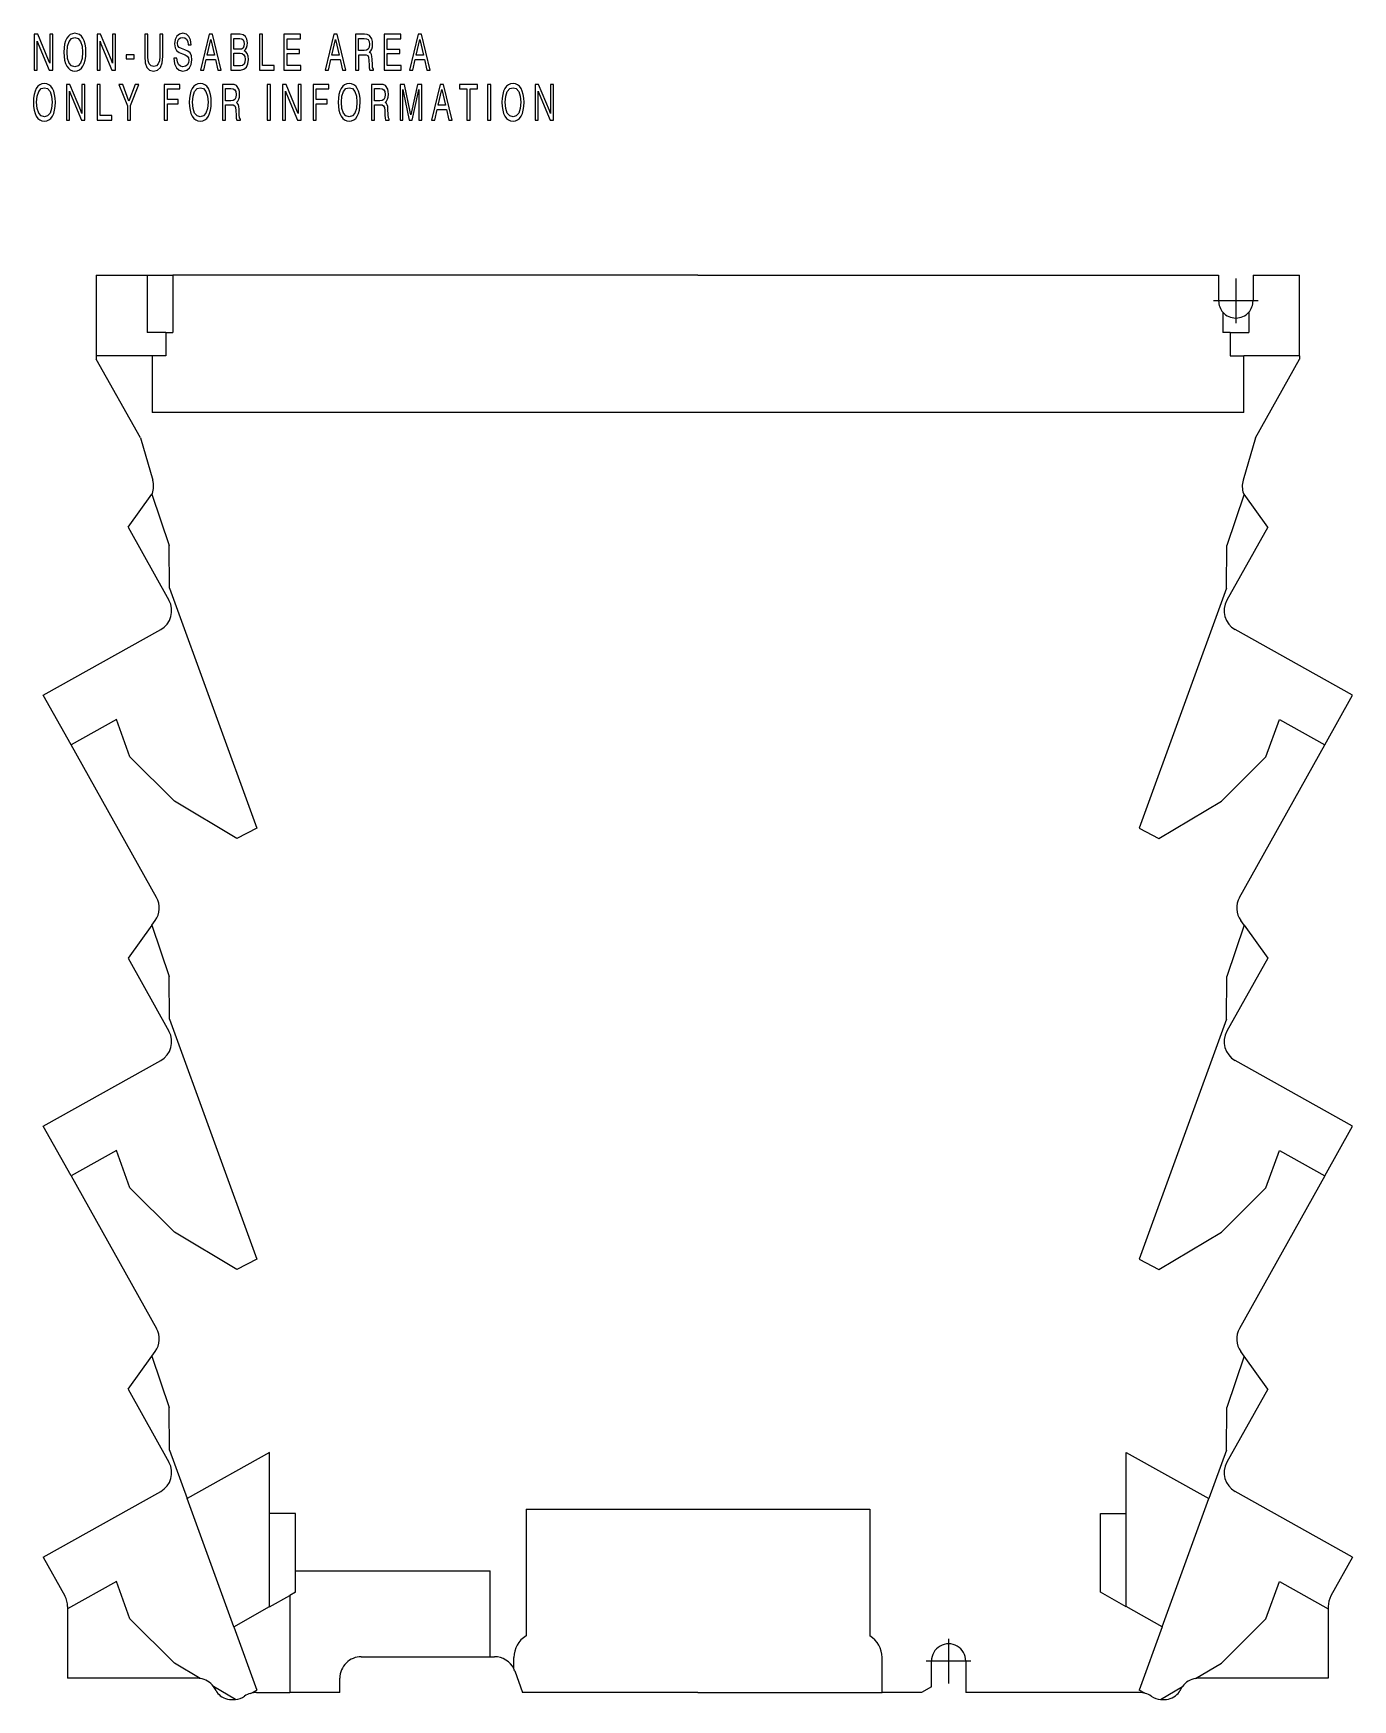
# Model space of a CAD drawing. Extents: x 58 to 150, y 107 to 223.
import ezdxf

# ---------------------------------------------------------------- set-up
doc = ezdxf.new("R2010")
doc.units = 0
doc.linetypes.add('DASHDOT', pattern=[18.5, 12, -3, 0.5, -3])
doc.layers.get('0').update_dxf_attribs({"linetype": 'CONTINUOUS'})

msp = doc.modelspace()

# ---------------------------------------------------------------- linework, layer by layer
at = {"color": 7}
for p, q in [((62.586967, 206.536316), (62.586967, 200.886322)), ((62.586967, 206.536316), (66.136963, 206.536316)), ((66.136963, 206.536316), (67.936966, 206.536316)), ((66.136963, 206.536316), (66.136963, 202.536316)), ((67.936966, 206.536316), (67.936966, 202.536316)), ((104.586967, 206.536316), (67.936966, 206.536316)), ((104.586967, 206.536316), (140.936966, 206.536316)), ((140.936966, 206.536316), (140.936966, 204.736313)), ((143.336975, 206.536316), (143.336975, 204.736313)), ((143.336975, 206.536316), (146.586975, 206.536316)), ((146.586975, 200.886322), (146.586975, 206.536316)), ((141.236969, 203.942596), (141.236969, 202.536316)), ((143.036972, 203.942596), (143.036972, 202.536316)), ((67.436966, 202.536316), (66.136963, 202.536316)), ((67.436966, 202.536316), (67.936966, 202.536316)), ((67.436966, 202.536316), (67.436966, 200.886322)), ((141.736969, 202.536316), (141.236969, 202.536316)), ((141.736969, 202.536316), (143.036972, 202.536316)), ((141.736969, 202.536316), (141.736969, 200.886322)), ((66.486969, 200.886322), (62.586967, 200.886322)), ((62.586967, 200.886322), (62.586967, 200.669464)), ((65.665909, 195.171631), (62.586967, 200.669464)), ((66.486969, 200.886322), (66.486969, 196.93631)), ((67.436966, 200.886322), (66.486969, 200.886322)), ((141.736969, 200.886322), (142.686966, 200.886322)), ((142.686966, 196.93631), (142.686966, 200.886322)), ((146.586975, 200.886322), (142.686966, 200.886322)), ((143.508026, 195.171631), (146.586975, 200.669464)), ((146.586975, 200.886322), (146.586975, 200.669464)), ((142.686966, 196.93631), (66.486969, 196.93631)), ((65.665909, 195.171631), (66.529007, 192.210464)), ((143.508026, 195.171631), (142.644928, 192.210464)), ((64.800537, 188.92453), (66.464149, 191.235443)), ((66.464149, 191.235443), (66.502365, 191.288513)), ((66.464149, 191.235443), (67.676453, 187.638824)), ((142.709778, 191.235443), (141.497482, 187.638824)), ((142.709778, 191.235443), (142.67157, 191.288513)), ((144.373398, 188.92453), (142.709778, 191.235443)), ((64.800537, 188.92453), (67.658966, 183.820435)), ((144.373398, 188.92453), (141.514969, 183.820435)), ((67.687286, 184.669037), (67.676453, 187.638824)), ((141.486649, 184.669037), (141.497482, 187.638824)), ((67.687286, 184.669037), (73.787018, 167.90538)), ((141.486649, 184.669037), (135.386917, 167.90538)), ((58.881695, 177.185699), (67.08316, 181.778748)), ((150.292236, 177.185699), (142.090775, 181.778748)), ((60.822708, 173.719788), (58.881695, 177.185699)), ((148.351227, 173.719788), (150.292236, 177.185699)), ((63.986431, 175.491547), (60.822708, 173.719788)), ((64.937775, 172.88031), (63.986431, 175.491547)), ((144.23616, 172.88031), (145.1875, 175.491547)), ((145.1875, 175.491547), (148.351227, 173.719788)), ((66.788101, 163.067795), (60.822708, 173.719788)), ((142.385834, 163.067795), (148.351227, 173.719788)), ((68.033661, 169.797302), (64.937775, 172.88031)), ((141.140274, 169.797302), (144.23616, 172.88031)), ((72.401001, 167.182663), (68.033661, 169.797302)), ((136.772934, 167.182663), (141.140274, 169.797302)), ((73.787018, 167.90538), (72.401001, 167.182663)), ((135.386917, 167.90538), (136.772934, 167.182663)), ((66.464149, 161.135437), (64.800537, 158.824524)), ((66.464149, 161.135437), (66.696716, 161.458496)), ((66.464149, 161.135437), (67.676453, 157.538834)), ((142.709778, 161.135437), (141.497482, 157.538834)), ((142.709778, 161.135437), (142.477219, 161.458496)), ((142.709778, 161.135437), (144.373398, 158.824524)), ((64.800537, 158.824524), (67.658966, 153.720428)), ((144.373398, 158.824524), (141.514969, 153.720428)), ((67.687286, 154.569031), (67.676453, 157.538834)), ((141.486649, 154.569031), (141.497482, 157.538834)), ((67.687286, 154.569031), (73.787018, 137.805389)), ((141.486649, 154.569031), (135.386917, 137.805389)), ((58.881695, 147.085709), (67.08316, 151.678741)), ((150.292236, 147.085709), (142.090775, 151.678741)), ((60.822708, 143.619781), (58.881695, 147.085709)), ((148.351227, 143.619781), (150.292236, 147.085709)), ((63.986431, 145.391541), (60.822708, 143.619781)), ((64.937775, 142.780304), (63.986431, 145.391541)), ((144.23616, 142.780304), (145.1875, 145.391541)), ((145.1875, 145.391541), (148.351227, 143.619781)), ((60.822708, 143.619781), (66.788101, 132.967804)), ((148.351227, 143.619781), (142.385834, 132.967804)), ((68.033661, 139.697311), (64.937775, 142.780304)), ((141.140274, 139.697311), (144.23616, 142.780304)), ((72.401001, 137.082657), (68.033661, 139.697311)), ((136.772934, 137.082657), (141.140274, 139.697311)), ((73.787018, 137.805389), (72.401001, 137.082657)), ((135.386917, 137.805389), (136.772934, 137.082657)), ((64.800537, 128.724518), (66.464149, 131.035431)), ((66.464149, 131.035431), (66.696716, 131.35849)), ((66.464149, 131.035431), (67.676453, 127.438828)), ((142.709778, 131.035431), (141.497482, 127.438828)), ((142.709778, 131.035431), (142.477219, 131.35849)), ((144.373398, 128.724518), (142.709778, 131.035431)), ((64.800537, 128.724518), (67.658966, 123.620422)), ((144.373398, 128.724518), (141.514969, 123.620422)), ((67.687286, 124.469032), (67.676453, 127.438828)), ((141.486649, 124.469032), (141.497482, 127.438828)), ((67.687286, 124.469032), (68.920258, 121.08049)), ((74.686966, 124.310005), (68.920258, 121.08049)), ((74.686966, 120.036316), (74.686966, 124.310005)), ((134.486969, 124.310005), (140.253677, 121.08049)), ((134.486969, 120.036316), (134.486969, 124.310005)), ((141.486649, 124.469032), (140.253677, 121.08049)), ((58.881695, 116.98571), (67.08316, 121.578751)), ((72.176834, 112.130577), (68.920258, 121.08049)), ((136.997101, 112.130577), (140.253677, 121.08049)), ((150.292236, 116.98571), (142.090775, 121.578751)), ((74.686966, 113.536316), (74.686966, 120.036316)), ((76.486969, 120.036316), (74.686966, 120.036316)), ((76.486969, 116.036316), (76.486969, 120.036316)), ((92.586967, 120.346313), (92.586967, 111.487152)), ((92.586967, 120.346313), (116.586967, 120.346313)), ((116.586967, 120.346313), (116.586967, 111.487152)), ((132.686966, 120.036316), (134.486969, 120.036316)), ((132.686966, 114.536316), (132.686966, 120.036316)), ((134.486969, 113.536316), (134.486969, 120.036316)), ((58.881695, 116.98571), (60.39571, 114.282234)), ((150.292236, 116.98571), (148.778229, 114.282234)), ((63.986431, 115.29155), (60.586967, 113.387756)), ((64.937775, 112.680313), (63.986431, 115.29155)), ((76.486969, 114.536316), (76.486969, 116.036316)), ((76.486969, 116.036316), (90.086967, 116.036316)), ((90.086967, 110.036316), (90.086967, 116.036316)), ((144.23616, 112.680313), (145.1875, 115.29155)), ((145.1875, 115.29155), (148.586975, 113.387756)), ((74.686966, 113.528267), (76.086967, 114.312302)), ((76.486969, 114.536316), (76.086967, 114.312302)), ((76.086967, 114.312302), (76.086967, 107.536316)), ((134.486969, 113.528267), (132.686966, 114.536316)), ((60.586967, 113.549301), (60.586967, 113.387756)), ((60.586967, 113.387756), (60.586967, 108.536316)), ((72.176834, 112.130577), (74.686966, 113.536316)), ((74.686966, 113.536316), (74.686966, 113.528267)), ((134.486969, 113.536316), (134.486969, 113.528267)), ((136.997101, 112.130577), (134.486969, 113.536316)), ((148.586975, 113.549301), (148.586975, 113.387756)), ((148.586975, 113.387756), (148.586975, 108.536316)), ((68.033661, 109.597313), (64.937775, 112.680313)), ((72.176834, 112.130577), (73.787018, 107.705383)), ((136.997101, 112.130577), (135.386917, 107.705383)), ((141.140274, 109.597313), (144.23616, 112.680313)), ((69.842499, 108.514389), (68.033661, 109.597313)), ((81.086967, 110.036316), (90.086967, 110.036316)), ((90.086967, 110.036316), (90.386971, 110.036316)), ((91.736969, 109.190147), (91.736969, 109.986313)), ((117.436966, 107.536316), (117.436966, 109.986313)), ((120.886963, 107.936317), (120.886963, 109.736313)), ((123.286972, 109.736313), (123.286972, 107.536316)), ((139.331436, 108.514389), (141.140274, 109.597313)), ((69.586967, 108.536316), (60.586967, 108.536316)), ((79.586967, 107.536316), (79.586967, 108.536316)), ((91.796509, 109.049347), (92.347206, 107.536316)), ((148.586975, 108.536316), (139.586975, 108.536316)), ((72.292877, 107.047386), (70.769112, 107.959641)), ((73.345711, 107.475273), (73.787018, 107.705383)), ((73.769279, 107.536316), (76.086967, 107.536316)), ((79.586967, 107.536316), (76.086967, 107.536316)), ((104.586967, 107.536316), (92.347206, 107.536316)), ((104.586967, 107.536316), (117.436966, 107.536316)), ((120.194145, 107.536316), (117.436966, 107.536316)), ((120.886963, 107.936317), (120.194145, 107.536316)), ((135.404663, 107.536316), (123.286972, 107.536316)), ((135.828232, 107.475273), (135.386917, 107.705383)), ((136.881058, 107.047386), (138.404816, 107.959641))]:
    msp.add_line(p, q, dxfattribs=at)
at = {"color": 7, "linetype": 'DASHDOT'}
for p, q in [((142.136963, 206.296326), (142.136963, 203.176315)), ((143.69696, 204.736313), (140.576965, 204.736313)), ((122.086967, 111.296318), (122.086967, 108.176315)), ((123.646965, 109.736313), (120.52697, 109.736313))]:
    msp.add_line(p, q, dxfattribs=at)
at = {"color": 7}
for points in [[(58.258736, 220.856903), (58.468922, 220.856903), (58.468922, 222.884018), (58.529945, 222.699738), (59.305153, 220.856903), (59.54472, 220.856903), (59.54472, 223.356903), (59.334534, 223.356903), (59.334534, 221.329788), (59.259953, 221.541885), (58.500565, 223.356903), (58.258736, 223.356903)], [(60.32045, 222.105164), (60.331753, 221.806137), (60.372433, 221.545364), (60.437977, 221.319351), (60.526119, 221.131592), (60.636864, 220.982071), (60.767948, 220.874283), (60.919373, 220.811707), (61.091141, 220.787369), (61.260647, 220.811707), (61.412071, 220.874283), (61.543156, 220.982071), (61.6539, 221.131592), (61.742043, 221.319351), (61.805325, 221.545364), (61.843746, 221.806137), (61.85957, 222.105164), (61.846008, 222.400711), (61.805325, 222.661499), (61.739784, 222.887497), (61.6539, 223.075256), (61.543156, 223.224777), (61.412071, 223.332565), (61.260647, 223.398621), (61.091141, 223.422974), (60.919373, 223.398621), (60.767948, 223.332565), (60.636864, 223.224777), (60.526119, 223.075256), (60.437977, 222.887497), (60.372433, 222.661499), (60.331753, 222.400711)], [(60.548721, 222.105164), (60.584881, 222.536316), (60.693367, 222.85968), (60.865131, 223.057877), (61.091141, 223.127411), (61.314888, 223.057877), (61.486656, 222.85968), (61.592876, 222.536316), (61.631298, 222.105164), (61.592876, 221.670532), (61.486656, 221.347168), (61.314888, 221.148972), (61.091141, 221.082916), (60.865131, 221.148972), (60.693367, 221.347168), (60.584881, 221.670532)], [(62.6353, 220.856903), (62.845486, 220.856903), (62.845486, 222.884018), (62.906509, 222.699738), (63.681717, 220.856903), (63.921288, 220.856903), (63.921288, 223.356903), (63.711098, 223.356903), (63.711098, 221.329788), (63.636517, 221.541885), (62.877129, 223.356903), (62.6353, 223.356903)], [(65.963181, 221.806137), (65.999344, 221.357605), (66.114609, 221.041183), (66.304459, 220.853424), (66.57341, 220.787369), (66.858177, 220.853424), (67.066101, 221.044662), (67.192673, 221.361069), (67.235611, 221.806137), (67.235611, 223.356903), (67.014122, 223.356903), (67.014122, 221.802658), (66.987, 221.496674), (66.910156, 221.284576), (66.781334, 221.15593), (66.598267, 221.114212), (66.412941, 221.15593), (66.284119, 221.281097), (66.207275, 221.496674), (66.184669, 221.802658), (66.184669, 223.356903), (65.963181, 223.356903)], [(68.000038, 221.680969), (68.049759, 221.298492), (68.176331, 221.020325), (68.372955, 220.849945), (68.637383, 220.790833), (68.897293, 220.849945), (69.093918, 221.006409), (69.218224, 221.253281), (69.261169, 221.580124), (69.225006, 221.851334), (69.127823, 222.056488), (68.965096, 222.185135), (68.754906, 222.275543), (68.533417, 222.355515), (68.37973, 222.435486), (68.28933, 222.550232), (68.262207, 222.74147), (68.284813, 222.901413), (68.357132, 223.03006), (68.46788, 223.110031), (68.619301, 223.141327), (68.772987, 223.106552), (68.890511, 223.005722), (68.967354, 222.8423), (69.003517, 222.623245), (69.213707, 222.623245), (69.170761, 222.957047), (69.055496, 223.207397), (68.874695, 223.36734), (68.632866, 223.422974), (68.391037, 223.36734), (68.20797, 223.21434), (68.090446, 222.981384), (68.052025, 222.682358), (68.085922, 222.407669), (68.18763, 222.21991), (68.35939, 222.091263), (68.596703, 221.990417), (68.788811, 221.913925), (68.928932, 221.837433), (69.012558, 221.722687), (69.041939, 221.541885), (69.012558, 221.354126), (68.933456, 221.208084), (68.806892, 221.117676), (68.635124, 221.086395), (68.461098, 221.124634), (68.330009, 221.246338), (68.244125, 221.430618), (68.212486, 221.680969)], [(69.853828, 220.856903), (70.0821, 220.856903), (70.256126, 221.604462), (70.895729, 221.604462), (71.067497, 220.856903), (71.307068, 220.856903), (70.701363, 223.356903), (70.457275, 223.356903)], [(70.323929, 221.896545), (70.579315, 222.998764), (70.830185, 221.896545)], [(71.974312, 220.856903), (72.663635, 220.856903), (72.894165, 220.909058), (73.065933, 221.062042), (73.174416, 221.295013), (73.212837, 221.604462), (73.190231, 221.826996), (73.129211, 222.004333), (73.032028, 222.13298), (72.903206, 222.205994), (73.002647, 222.292923), (73.077232, 222.414627), (73.120171, 222.564133), (73.135994, 222.748413), (73.102097, 223.01268), (73.007172, 223.203918), (72.848961, 223.318649), (72.629738, 223.356903), (71.974312, 223.356903)], [(72.195801, 222.306839), (72.195801, 223.071777), (72.600357, 223.071777), (72.73822, 223.04744), (72.835403, 222.977905), (72.894165, 222.863159), (72.914505, 222.699738), (72.891907, 222.522415), (72.830879, 222.397232), (72.726921, 222.327698), (72.582275, 222.306839)], [(73.97049, 220.856903), (75.003342, 220.856903), (75.003342, 221.173309), (74.194229, 221.173309), (74.194229, 223.356903), (73.97049, 223.356903)], [(75.679626, 220.856903), (76.857132, 220.856903), (76.857132, 221.16983), (75.898857, 221.16983), (75.898857, 222.007813), (76.766731, 222.007813), (76.766731, 222.299881), (75.898857, 222.299881), (75.898857, 223.04744), (76.83905, 223.04744), (76.83905, 223.356903), (75.679626, 223.356903)], [(78.562279, 220.856903), (78.79055, 220.856903), (78.964577, 221.604462), (79.604179, 221.604462), (79.77594, 220.856903), (80.015511, 220.856903), (79.409813, 223.356903), (79.165726, 223.356903)], [(79.032379, 221.896545), (79.287766, 222.998764), (79.538635, 221.896545)], [(80.682755, 223.356903), (80.682755, 220.856903), (80.901985, 220.856903), (80.901985, 221.927841), (81.259079, 221.927841), (81.430847, 221.917404), (81.537071, 221.86525), (81.595833, 221.747025), (81.620697, 221.527969), (81.634254, 221.201126), (81.645554, 221.002945), (81.677193, 220.856903), (81.932587, 220.856903), (81.932587, 220.926437), (81.878342, 221.027283), (81.858002, 221.218521), (81.83992, 221.628815), (81.824097, 221.802658), (81.794724, 221.938263), (81.740479, 222.03215), (81.654594, 222.094727), (81.749519, 222.188614), (81.81958, 222.317261), (81.862518, 222.473724), (81.878342, 222.664963), (81.862518, 222.85968), (81.824097, 223.03006), (81.668152, 223.269974), (81.503166, 223.343002), (81.313324, 223.356903)], [(80.899727, 223.064835), (81.277161, 223.064835), (81.437622, 223.04744), (81.555153, 222.984863), (81.625214, 222.863159), (81.65007, 222.65802), (81.625214, 222.445923), (81.557411, 222.310318), (81.439888, 222.237289), (81.277161, 222.216431), (80.899727, 222.216431)], [(82.683456, 220.856903), (83.860954, 220.856903), (83.860954, 221.16983), (82.902679, 221.16983), (82.902679, 222.007813), (83.770554, 222.007813), (83.770554, 222.299881), (82.902679, 222.299881), (82.902679, 223.04744), (83.842873, 223.04744), (83.842873, 223.356903), (82.683456, 223.356903)], [(84.446838, 220.856903), (84.67511, 220.856903), (84.849136, 221.604462), (85.488739, 221.604462), (85.660507, 220.856903), (85.90007, 220.856903), (85.294373, 223.356903), (85.050278, 223.356903)], [(84.916939, 221.896545), (85.172325, 222.998764), (85.423195, 221.896545)], [(64.672157, 221.639236), (65.219093, 221.639236), (65.219093, 221.913925), (64.672157, 221.913925)], [(72.195801, 221.159409), (72.195801, 222.028671), (72.618439, 222.028671), (72.7789, 222.004333), (72.894165, 221.927841), (72.961967, 221.7957), (72.986832, 221.607941), (72.964226, 221.413239), (72.898682, 221.274155), (72.790199, 221.187225), (72.643295, 221.159409)], [(58.190929, 218.605164), (58.202232, 218.306137), (58.242912, 218.045364), (58.308456, 217.819351), (58.396599, 217.631592), (58.507343, 217.482071), (58.638428, 217.374283), (58.789852, 217.311707), (58.96162, 217.287369), (59.131126, 217.311707), (59.282551, 217.374283), (59.413635, 217.482071), (59.52438, 217.631592), (59.612522, 217.819351), (59.675804, 218.045364), (59.714226, 218.306137), (59.730049, 218.605164), (59.716488, 218.900711), (59.675804, 219.161499), (59.610264, 219.387497), (59.52438, 219.575256), (59.413635, 219.724777), (59.282551, 219.832565), (59.131126, 219.898621), (58.96162, 219.922974), (58.789852, 219.898621), (58.638428, 219.832565), (58.507343, 219.724777), (58.396599, 219.575256), (58.308456, 219.387497), (58.242912, 219.161499), (58.202232, 218.900711)], [(58.419201, 218.605164), (58.45536, 219.036316), (58.563847, 219.35968), (58.735611, 219.557877), (58.96162, 219.627411), (59.185368, 219.557877), (59.357136, 219.35968), (59.46336, 219.036316), (59.501781, 218.605164), (59.46336, 218.170532), (59.357136, 217.847168), (59.185368, 217.648972), (58.96162, 217.582916), (58.735611, 217.648972), (58.563847, 217.847168), (58.45536, 218.170532)], [(60.505779, 217.356903), (60.715965, 217.356903), (60.715965, 219.384018), (60.776989, 219.199738), (61.552197, 217.356903), (61.791767, 217.356903), (61.791767, 219.856903), (61.581577, 219.856903), (61.581577, 217.829788), (61.506996, 218.041885), (60.747608, 219.856903), (60.505779, 219.856903)], [(62.637558, 217.356903), (63.670418, 217.356903), (63.670418, 217.673309), (62.861305, 217.673309), (62.861305, 219.856903), (62.637558, 219.856903)], [(64.977264, 217.356903), (64.977264, 218.382629), (65.555847, 219.856903), (65.295937, 219.856903), (64.864265, 218.674713), (64.430328, 219.856903), (64.152336, 219.856903), (64.755775, 218.358292), (64.755775, 217.356903)], [(67.328796, 217.356903), (67.550285, 217.356903), (67.550285, 218.486938), (68.309669, 218.486938), (68.309669, 218.792923), (67.550285, 218.792923), (67.550285, 219.543976), (68.420418, 219.543976), (68.420418, 219.856903), (67.328796, 219.856903)], [(69.076363, 218.605164), (69.087662, 218.306137), (69.128342, 218.045364), (69.193886, 217.819351), (69.282028, 217.631592), (69.392776, 217.482071), (69.523857, 217.374283), (69.675285, 217.311707), (69.847054, 217.287369), (70.016556, 217.311707), (70.167984, 217.374283), (70.299065, 217.482071), (70.409813, 217.631592), (70.497955, 217.819351), (70.561234, 218.045364), (70.599655, 218.306137), (70.615479, 218.605164), (70.601921, 218.900711), (70.561234, 219.161499), (70.495697, 219.387497), (70.409813, 219.575256), (70.299065, 219.724777), (70.167984, 219.832565), (70.016556, 219.898621), (69.847054, 219.922974), (69.675285, 219.898621), (69.523857, 219.832565), (69.392776, 219.724777), (69.282028, 219.575256), (69.193886, 219.387497), (69.128342, 219.161499), (69.087662, 218.900711)], [(69.304634, 218.605164), (69.34079, 219.036316), (69.44928, 219.35968), (69.62104, 219.557877), (69.847054, 219.627411), (70.070801, 219.557877), (70.242569, 219.35968), (70.348785, 219.036316), (70.387207, 218.605164), (70.348785, 218.170532), (70.242569, 217.847168), (70.070801, 217.648972), (69.847054, 217.582916), (69.62104, 217.648972), (69.44928, 217.847168), (69.34079, 218.170532)], [(71.393471, 219.856903), (71.393471, 217.356903), (71.612701, 217.356903), (71.612701, 218.427841), (71.969788, 218.427841), (72.141556, 218.417404), (72.24778, 218.36525), (72.306541, 218.247025), (72.331406, 218.027969), (72.344963, 217.701126), (72.356262, 217.502945), (72.387909, 217.356903), (72.643295, 217.356903), (72.643295, 217.426437), (72.58905, 217.527283), (72.56871, 217.718521), (72.550629, 218.128815), (72.534813, 218.302658), (72.505432, 218.438263), (72.451187, 218.53215), (72.365303, 218.594727), (72.460228, 218.688614), (72.530289, 218.817261), (72.573235, 218.973724), (72.58905, 219.164963), (72.573235, 219.35968), (72.534813, 219.53006), (72.378868, 219.769974), (72.213882, 219.843002), (72.024033, 219.856903)], [(71.610435, 219.564835), (71.987869, 219.564835), (72.148338, 219.54744), (72.265862, 219.484863), (72.335922, 219.363159), (72.360786, 219.15802), (72.335922, 218.945923), (72.26812, 218.810318), (72.150597, 218.737289), (71.987869, 218.716431), (71.610435, 218.716431)], [(74.517944, 217.356903), (74.739433, 217.356903), (74.739433, 219.856903), (74.517944, 219.856903)], [(75.59201, 217.356903), (75.8022, 217.356903), (75.8022, 219.384018), (75.86322, 219.199738), (76.638428, 217.356903), (76.877998, 217.356903), (76.877998, 219.856903), (76.667809, 219.856903), (76.667809, 217.829788), (76.593224, 218.041885), (75.833839, 219.856903), (75.59201, 219.856903)], [(77.723785, 217.356903), (77.945282, 217.356903), (77.945282, 218.486938), (78.704666, 218.486938), (78.704666, 218.792923), (77.945282, 218.792923), (77.945282, 219.543976), (78.815407, 219.543976), (78.815407, 219.856903), (77.723785, 219.856903)], [(79.471359, 218.605164), (79.482658, 218.306137), (79.523338, 218.045364), (79.588882, 217.819351), (79.677025, 217.631592), (79.787766, 217.482071), (79.918854, 217.374283), (80.070282, 217.311707), (80.242043, 217.287369), (80.411552, 217.311707), (80.562973, 217.374283), (80.694061, 217.482071), (80.804802, 217.631592), (80.892944, 217.819351), (80.95623, 218.045364), (80.994652, 218.306137), (81.010468, 218.605164), (80.99691, 218.900711), (80.95623, 219.161499), (80.890686, 219.387497), (80.804802, 219.575256), (80.694061, 219.724777), (80.562973, 219.832565), (80.411552, 219.898621), (80.242043, 219.922974), (80.070282, 219.898621), (79.918854, 219.832565), (79.787766, 219.724777), (79.677025, 219.575256), (79.588882, 219.387497), (79.523338, 219.161499), (79.482658, 218.900711)], [(79.699623, 218.605164), (79.735786, 219.036316), (79.844269, 219.35968), (80.016037, 219.557877), (80.242043, 219.627411), (80.46579, 219.557877), (80.637558, 219.35968), (80.743782, 219.036316), (80.782204, 218.605164), (80.743782, 218.170532), (80.637558, 217.847168), (80.46579, 217.648972), (80.242043, 217.582916), (80.016037, 217.648972), (79.844269, 217.847168), (79.735786, 218.170532)], [(81.788467, 219.856903), (81.788467, 217.356903), (82.00769, 217.356903), (82.00769, 218.427841), (82.364784, 218.427841), (82.536552, 218.417404), (82.642776, 218.36525), (82.701538, 218.247025), (82.726395, 218.027969), (82.73996, 217.701126), (82.751259, 217.502945), (82.782898, 217.356903), (83.038292, 217.356903), (83.038292, 217.426437), (82.984047, 217.527283), (82.963707, 217.718521), (82.945625, 218.128815), (82.92981, 218.302658), (82.900421, 218.438263), (82.846184, 218.53215), (82.7603, 218.594727), (82.855225, 218.688614), (82.925285, 218.817261), (82.968231, 218.973724), (82.984047, 219.164963), (82.968231, 219.35968), (82.92981, 219.53006), (82.773857, 219.769974), (82.608871, 219.843002), (82.419029, 219.856903)], [(82.005432, 219.564835), (82.382866, 219.564835), (82.543335, 219.54744), (82.660858, 219.484863), (82.730919, 219.363159), (82.755783, 219.15802), (82.730919, 218.945923), (82.663116, 218.810318), (82.545593, 218.737289), (82.382866, 218.716431), (82.005432, 218.716431)], [(83.992569, 219.488342), (84.028725, 219.269287), (84.437805, 217.356903), (84.645729, 217.356903), (85.063843, 219.269287), (85.102264, 219.488342), (85.102264, 217.356903), (85.316971, 217.356903), (85.316971, 219.856903), (85.000565, 219.856903), (84.582443, 217.944519), (84.546288, 217.73938), (84.507866, 217.944519), (84.105568, 219.856903), (83.789154, 219.856903), (83.789154, 217.356903), (83.992569, 217.356903)], [(85.984222, 217.356903), (86.212494, 217.356903), (86.38652, 218.104462), (87.026123, 218.104462), (87.197884, 217.356903), (87.437454, 217.356903), (86.831757, 219.856903), (86.587662, 219.856903)], [(86.454315, 218.396545), (86.709709, 219.498764), (86.960579, 218.396545)], [(88.46405, 217.356903), (88.685539, 217.356903), (88.685539, 219.554398), (89.198578, 219.554398), (89.198578, 219.856903), (87.951012, 219.856903), (87.951012, 219.554398), (88.46405, 219.554398)], [(89.899727, 217.356903), (90.121216, 217.356903), (90.121216, 219.856903), (89.899727, 219.856903)], [(90.905991, 218.605164), (90.91729, 218.306137), (90.95797, 218.045364), (91.023514, 217.819351), (91.111656, 217.631592), (91.222397, 217.482071), (91.353485, 217.374283), (91.504913, 217.311707), (91.676682, 217.287369), (91.846184, 217.311707), (91.997604, 217.374283), (92.128693, 217.482071), (92.239441, 217.631592), (92.327576, 217.819351), (92.390862, 218.045364), (92.429283, 218.306137), (92.445107, 218.605164), (92.431549, 218.900711), (92.390862, 219.161499), (92.325317, 219.387497), (92.239441, 219.575256), (92.128693, 219.724777), (91.997604, 219.832565), (91.846184, 219.898621), (91.676682, 219.922974), (91.504913, 219.898621), (91.353485, 219.832565), (91.222397, 219.724777), (91.111656, 219.575256), (91.023514, 219.387497), (90.95797, 219.161499), (90.91729, 218.900711)], [(91.134262, 218.605164), (91.170418, 219.036316), (91.2789, 219.35968), (91.450668, 219.557877), (91.676682, 219.627411), (91.900421, 219.557877), (92.072189, 219.35968), (92.178421, 219.036316), (92.216843, 218.605164), (92.178421, 218.170532), (92.072189, 217.847168), (91.900421, 217.648972), (91.676682, 217.582916), (91.450668, 217.648972), (91.2789, 217.847168), (91.170418, 218.170532)], [(93.22084, 217.356903), (93.431023, 217.356903), (93.431023, 219.384018), (93.49205, 219.199738), (94.267258, 217.356903), (94.506821, 217.356903), (94.506821, 219.856903), (94.296631, 219.856903), (94.296631, 217.829788), (94.222054, 218.041885), (93.462662, 219.856903), (93.22084, 219.856903)]]:
    msp.add_lwpolyline(points, close=True, dxfattribs=at)
for centre, radius, start, end in [((142.136963, 204.736313), 1.2, 180.000005, 221.409615), ((142.136963, 204.736313), 1.2, 221.409615, 318.59038), ((142.136963, 204.736313), 1.2, 318.59038, 0), ((65.088928, 191.79071), 1.5, 340.439504, 16.25), ((144.085007, 191.79071), 1.5, 163.750001, 199.560496), ((66.35022, 183.087494), 1.5, 299.250003, 29.249998), ((142.823715, 183.087494), 1.5, 150.750007, 240.750006), ((65.479355, 162.334869), 1.5, 324.250001, 29.249998), ((143.69458, 162.334869), 1.5, 150.750007, 215.749997), ((66.35022, 152.987488), 1.5, 299.250003, 29.249998), ((142.823715, 152.987488), 1.5, 150.750007, 240.750006), ((65.479355, 132.234863), 1.5, 324.250001, 29.249998), ((143.69458, 132.234863), 1.5, 150.750007, 215.749997), ((66.35022, 122.887489), 1.5, 299.250003, 29.249998), ((142.823715, 122.887489), 1.5, 150.750007, 240.750006), ((59.086967, 113.549301), 1.5, 360, 29.249998), ((150.086975, 113.549301), 1.5, 150.750007, 179.999995), ((93.486969, 109.986313), 1.75, 120.949727, 180.000005), ((115.686966, 109.986313), 1.75, 0, 59.050278), ((122.086967, 109.736313), 1.2, 0, 180.000005), ((81.086967, 108.536316), 1.5, 90.000003, 180.000005), ((90.386971, 108.536316), 1.5, 25.841934, 90.000003), ((69.586967, 107.036316), 1.5, 80.191455, 90.000003), ((69.586967, 107.036316), 1.5, 37.992026, 80.191455), ((90.386971, 108.536316), 1.5, 20.000001, 25.841934), ((139.586975, 107.036316), 1.5, 99.808543, 142.007979), ((139.586975, 107.036316), 1.5, 90.000003, 99.808543), ((69.586967, 107.036316), 1.5, 24.903947, 37.992026), ((71.763802, 108.046951), 0.9, 204.903944, 234.647396), ((72.110962, 108.536316), 1.5, 234.647396, 276.96578), ((72.110962, 108.536316), 1.5, 276.96578, 303.557311), ((73.769279, 106.036316), 1.5, 106.402367, 123.557316), ((73.769279, 106.036316), 1.5, 90.000003, 106.402367), ((135.404663, 106.036316), 1.5, 73.597638, 90.000003), ((135.404663, 106.036316), 1.5, 56.442689, 73.597638), ((137.062973, 108.536316), 1.5, 236.442684, 263.034222), ((137.062973, 108.536316), 1.5, 263.034222, 305.352602), ((137.410126, 108.046951), 0.9, 305.352602, 335.096053), ((139.586975, 107.036316), 1.5, 142.007979, 155.096056)]:
    msp.add_arc(centre, radius, start, end, dxfattribs=at)

doc.saveas('drawing.dxf')
